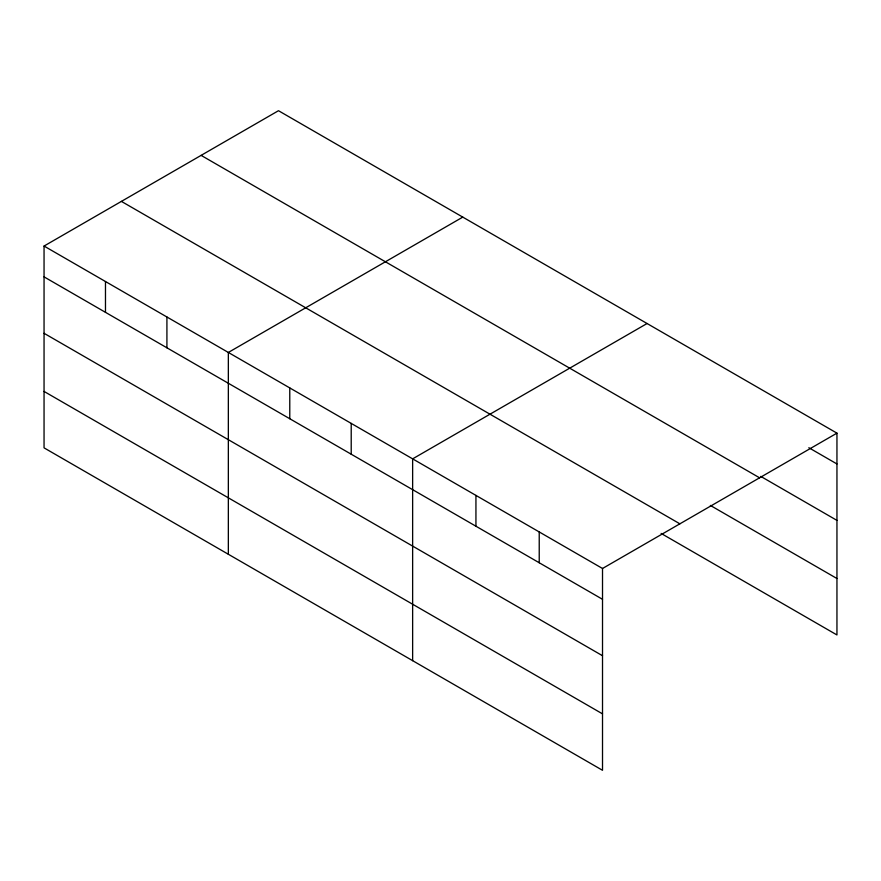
<?xml version="1.0" encoding="UTF-8"?>
<svg xmlns="http://www.w3.org/2000/svg" width="881" height="881" viewBox="0 0 881 881"><rect width="100%" height="100%" fill="white"/><g stroke="black" fill="none" stroke-linecap="round" stroke-linejoin="round"><path stroke-width="1.32" d="M44.05 246.052L602.516 568.487L602.516 770.291L44.05 447.856L44.05 246.052L278.484 110.709L836.95 433.144L836.95 634.948L661.135 533.434M462.778 217.111L228.344 352.455L228.344 554.259M647.072 323.514L412.638 458.858L412.638 660.662M602.516 568.487L836.95 433.144M808.824 447.713L836.95 463.957M760.766 476.39L836.95 520.385M201.121 155.375L759.587 477.81M710.361 505.43L836.95 578.52M121.413 201.397L679.879 523.821M44.05 276.865L602.516 599.3M44.05 333.293L602.516 655.728M44.05 391.428L602.516 713.863M539.227 531.948L539.227 562.761M475.938 495.408L475.938 526.221M351.211 423.398L351.211 454.211M289.772 387.926L289.772 418.739M166.916 316.995L166.916 347.808M105.478 281.524L105.478 312.337"/></g></svg>
